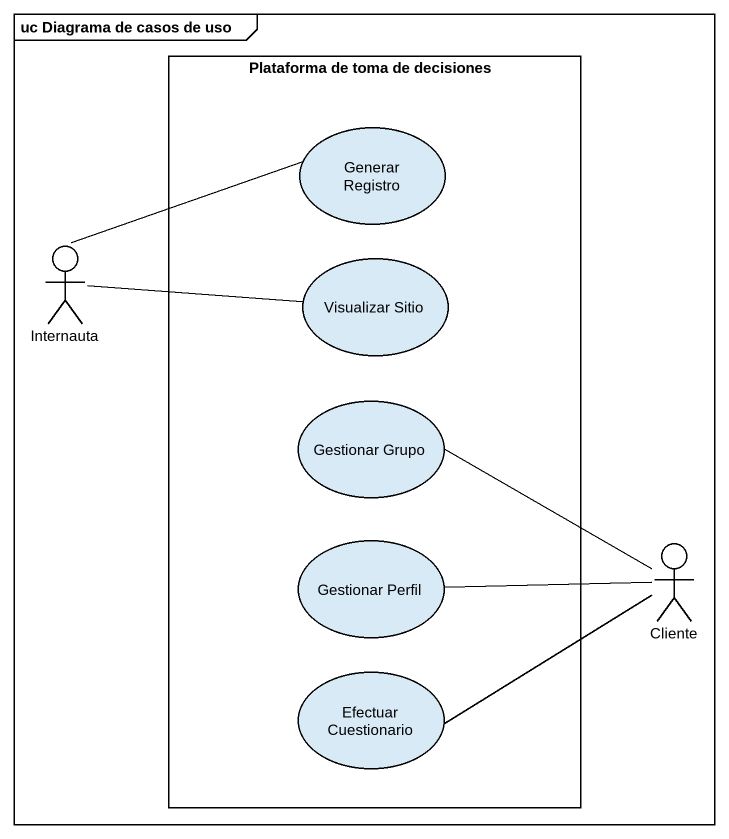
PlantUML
@startuml
mainframe uc Diagrama de casos de uso
rectangle "Plataforma de toma de decisiones" as Plataforma_de_toma_de {
  usecase "Generar Registro" as Generar_Registro
  usecase "Visualizar Sitio" as Visualizar_Sitio
  usecase "Gestionar Grupo" as Gestionar_Grupo
  usecase "Gestionar Perfil" as Gestionar_Perfil
  usecase "Efectuar Cuestionario" as Efectuar_Cuestionario
}
actor Internauta
actor Cliente
Internauta -right- Generar_Registro
Internauta -right- Visualizar_Sitio
Cliente -left- Gestionar_Grupo
Cliente -left- Gestionar_Perfil
Cliente -left- Efectuar_Cuestionario
@enduml
